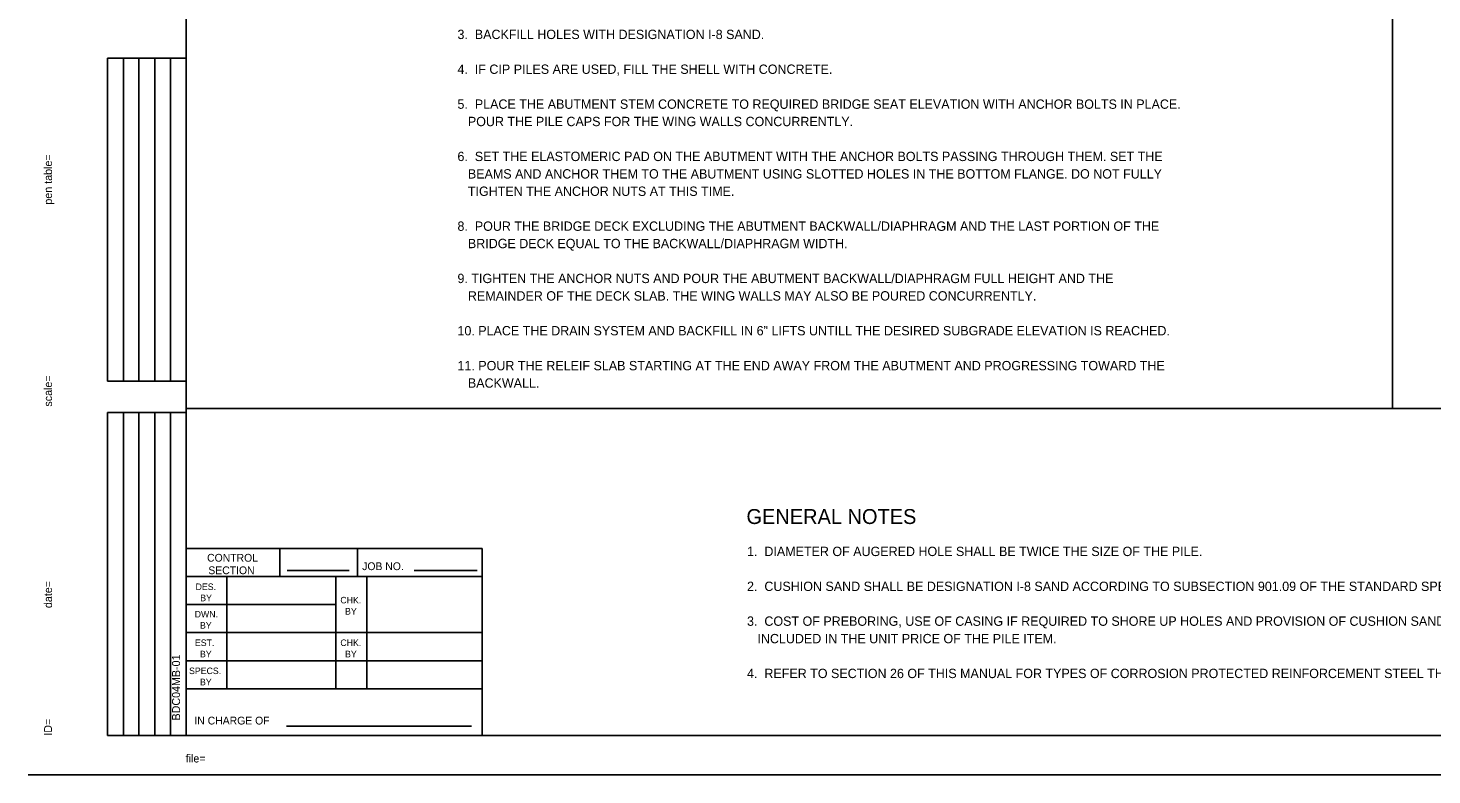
# Model space of a CAD drawing. Extents: x 499999.87 to 500002.82, y 499999.96 to 500001.79.
# Drawn here: x 499999.866 to 500001.346, y 499999.958 to 500000.745 of the extents above; entities that cross this region are included whole.
import ezdxf

# ---------------------------------------------------------------- set-up
doc = ezdxf.new("R2010")
doc.units = 0
for name, color, linetype in [('1', 7, 'Continuous'), ('2', 7, 'Continuous'), ('39', 7, 'Continuous')]:
    doc.layers.add(name, color=color, linetype=linetype)

msp = doc.modelspace()

# ---------------------------------------------------------------- linework, layer by layer
at = {"layer": '1'}
for p, q in [((500000.0331, 500000), (500000.0331, 500001.75)), ((499999.9501, 500000.3734), (499999.9501, 500000.7136)), ((499999.9501, 500000.7136), (500000.0331, 500000.7136)), ((499999.9669, 500000.3734), (499999.9669, 500000.7136)), ((499999.9833, 500000.3734), (499999.9833, 500000.7136)), ((500000, 500000.3734), (500000, 500000.7136)), ((500000.0167, 500000.3734), (500000.0167, 500000.7136)), ((500000.0331, 500000.3734), (499999.9501, 500000.3734)), ((499999.9501, 500000), (499999.9501, 500000.3402)), ((499999.9501, 500000.3402), (500000.0331, 500000.3402)), ((499999.9669, 500000), (499999.9669, 500000.3402)), ((499999.9833, 500000), (499999.9833, 500000.3402)), ((500000, 500000), (500000, 500000.3402)), ((500000.0167, 500000), (500000.0167, 500000.3402)), ((500000.0331, 500000), (499999.9501, 500000)), ((500000.0331, 500000), (500002.7831, 500000)), ((499999.8665, 499999.9583), (500002.8248, 499999.9583))]:
    msp.add_line(p, q, dxfattribs=at)
at = {"layer": '2'}
for p, q in [((500001.3041, 500000.3445), (500001.3041, 500001.75)), ((500000.0331, 500000.3445), (500002.2654, 500000.3445))]:
    msp.add_line(p, q, dxfattribs=at)
at = {"layer": '39'}
for p, q in [((500000.0331, 500000.1969), (500000.3448, 500000.1969)), ((500000.0331, 500000), (500000.0331, 500000.1969)), ((500000.1316, 500000.1673), (500000.1316, 500000.1969)), ((500000.2136, 500000.1673), (500000.2136, 500000.1969)), ((500000.3448, 500000), (500000.3448, 500000.1969)), ((500000.0331, 500000.1673), (500000.3448, 500000.1673)), ((500000.0758, 500000.0492), (500000.0758, 500000.1673)), ((500000.1394, 500000.1739), (500000.2047, 500000.1739)), ((500000.1906, 500000.0492), (500000.1906, 500000.1673)), ((500000.2234, 500000.0492), (500000.2234, 500000.1673)), ((500000.2733, 500000.1739), (500000.3396, 500000.1739)), ((500000.0331, 500000.1378), (500000.1906, 500000.1378)), ((500000.0331, 500000.1083), (500000.3448, 500000.1083)), ((500000.0331, 500000.0787), (500000.3448, 500000.0787)), ((500000.0331, 500000.0492), (500000.3448, 500000.0492)), ((500000.1388, 500000.0098), (500000.3337, 500000.0098)), ((500000.0331, 500000), (500000.3448, 500000))]:
    msp.add_line(p, q, dxfattribs=at)

# ---------------------------------------------------------------- texts
at = {"layer": '1'}
for s, height, p in [('3.  BACKFILL HOLES WITH DESIGNATION I-8 SAND.', 0.009843, (500000.3189, 500000.7339)), ('4.  IF CIP PILES ARE USED, FILL THE SHELL WITH CONCRETE.', 0.009843, (500000.3189, 500000.6972)), ('5.  PLACE THE ABUTMENT STEM CONCRETE TO REQUIRED BRIDGE SEAT ELEVATION WITH ANCHOR BOLTS IN PLACE.', 0.009843, (500000.3189, 500000.6604)), ('   POUR THE PILE CAPS FOR THE WING WALLS CONCURRENTLY.', 0.009843, (500000.3189, 500000.6421)), ('6.  SET THE ELASTOMERIC PAD ON THE ABUTMENT WITH THE ANCHOR BOLTS PASSING THROUGH THEM. SET THE', 0.009843, (500000.3189, 500000.6053)), ('   BEAMS AND ANCHOR THEM TO THE ABUTMENT USING SLOTTED HOLES IN THE BOTTOM FLANGE. DO NOT FULLY', 0.009843, (500000.3189, 500000.5869)), ('   TIGHTEN THE ANCHOR NUTS AT THIS TIME.', 0.009843, (500000.3189, 500000.5686)), ('8.  POUR THE BRIDGE DECK EXCLUDING THE ABUTMENT BACKWALL/DIAPHRAGM AND THE LAST PORTION OF THE', 0.009843, (500000.3189, 500000.5318)), ('   BRIDGE DECK EQUAL TO THE BACKWALL/DIAPHRAGM WIDTH.', 0.009843, (500000.3189, 500000.5135)), ('9. TIGHTEN THE ANCHOR NUTS AND POUR THE ABUTMENT BACKWALL/DIAPHRAGM FULL HEIGHT AND THE', 0.009843, (500000.3189, 500000.4767)), ('   REMAINDER OF THE DECK SLAB. THE WING WALLS MAY ALSO BE POURED CONCURRENTLY.', 0.009843, (500000.3189, 500000.4583)), ('10. PLACE THE DRAIN SYSTEM AND BACKFILL IN 6" LIFTS UNTILL THE DESIRED SUBGRADE ELEVATION IS REACHED.', 0.0098425, (500000.3189, 500000.4216)), ('11. POUR THE RELEIF SLAB STARTING AT THE END AWAY FROM THE ABUTMENT AND PROGRESSING TOWARD THE', 0.009843, (500000.3189, 500000.3848)), ('   BACKWALL.', 0.009843, (500000.3189, 500000.3665)), ('GENERAL NOTES', 0.015748, (500000.6234, 500000.2228)), ('1.  DIAMETER OF AUGERED HOLE SHALL BE TWICE THE SIZE OF THE PILE.', 0.009843, (500000.624, 500000.189)), ('CONTROL', 0.0082, (500000.0551, 500000.1831)), ('JOB NO.', 0.0082, (500000.2185, 500000.1742)), ('SECTION', 0.0082, (500000.0564, 500000.1699)), ('DES.', 0.00689, (500000.043, 500000.1532)), ('2.  CUSHION SAND SHALL BE DESIGNATION I-8 SAND ACCORDING TO SUBSECTION 901.09 OF THE STANDARD SPECIFICATIONS.', 0.0098425, (500000.624, 500000.1522)), ('BY', 0.00689, (500000.0479, 500000.1414)), ('CHK.', 0.00689, (500000.1955, 500000.1391)), ('DWN.', 0.00689, (500000.042, 500000.1243)), ('BY', 0.00689, (500000.2005, 500000.1273)), ('3.  COST OF PREBORING, USE OF CASING IF REQUIRED TO SHORE UP HOLES AND PROVISION OF CUSHION SAND SHALL BE', 0.0098425, (500000.624, 500000.1155)), ('BY', 0.00689, (500000.0476, 500000.1125)), ('   INCLUDED IN THE UNIT PRICE OF THE PILE ITEM.', 0.009843, (500000.624, 500000.0971)), ('EST.', 0.00689, (500000.0423, 500000.0942)), ('CHK.', 0.00689, (500000.1955, 500000.0942)), ('BY', 0.00689, (500000.0476, 500000.0823)), ('BY', 0.00689, (500000.2005, 500000.0823)), ('SPECS.', 0.00689, (500000.0361, 500000.0646)), ('4.  REFER TO SECTION 26 OF THIS MANUAL FOR TYPES OF CORROSION PROTECTED REINFORCEMENT STEEL THAT CAN BE USED)', 0.0098425, (500000.624, 500000.0604)), ('BY', 0.00689, (500000.0476, 500000.0528)), ('IN CHARGE OF', 0.008203, (500000.0417, 500000.0115)), ('file=', 0.00843, (500000.0325, 499999.9715)), ('...................bob..................', 0.000122, (500000.0604, 499999.9715))]:
    msp.add_text(s, height=height, dxfattribs=at).set_placement(p)
for s, height, p in [('...................pentable..................', 0.000122, (499999.8917, 500000.6266)), ('pen table=', 0.00843, (499999.8917, 500000.5594)), ('......scale......', 0.000122, (499999.8917, 500000.3878)), ('scale=', 0.00843, (499999.8917, 500000.3465)), ('.......time......', 0.000122, (499999.8917, 500000.1713)), ('date=', 0.00843, (499999.8917, 500000.1342)), ('BDC04MB-01', 0.00843, (500000.0266, 500000.0157)), ('ID=', 0.00843, (499999.8917, 499999.9997)), ('............who............', 0.000122, (499999.8917, 500000.022))]:
    msp.add_text(s, height=height, rotation=90, dxfattribs=at).set_placement(p)

doc.saveas('drawing.dxf')
